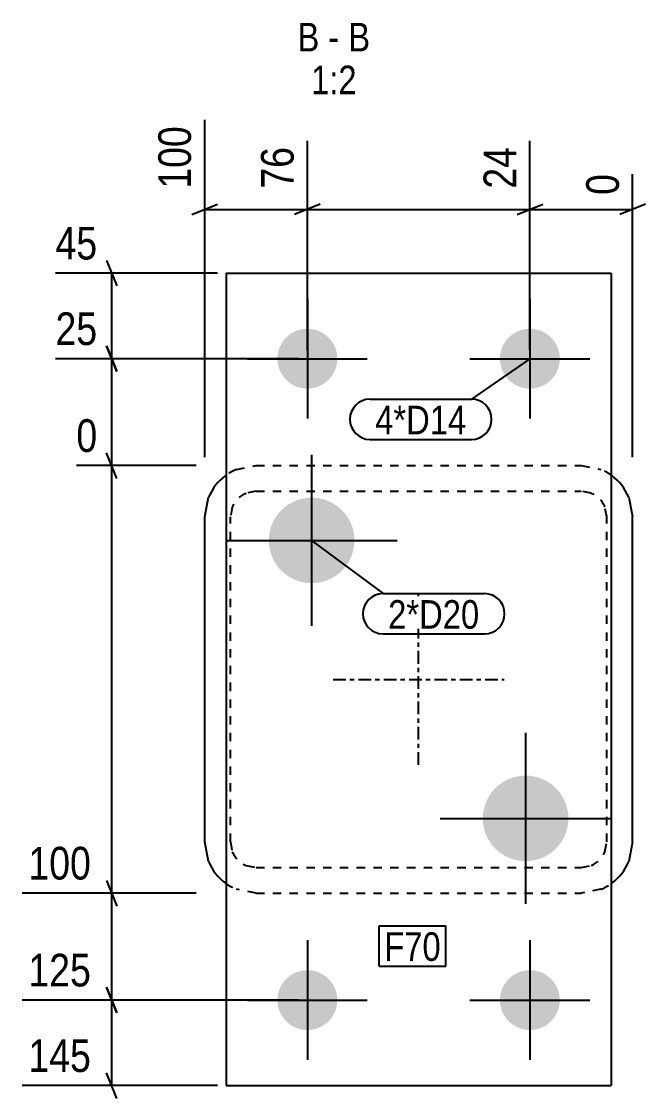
# Model space of a CAD drawing. Header units: millimetres. Extents: x -48 to 32389, y 5 to 915.
# Drawn here: x 23285.7 to 23431.5, y 4.8 to 256.6 of the extents above; entities that cross this region are included whole.
import ezdxf

# ---------------------------------------------------------------- set-up
doc = ezdxf.new("R2010")
doc.units = ezdxf.units.MM
doc.linetypes.add('DXK_LINE_DOT2', pattern=[3.9198, 1.9599, -1.9599])
doc.linetypes.add('DXK_LINE_DOT3', pattern=[5.9187, 2.979, -0.9799, 0.9799, -0.9799])
for name, color, linetype in [('MÅLSÆTNING', 7, 'Continuous'), ('STÅL', 7, 'Continuous'), ('TEKST', 7, 'Continuous')]:
    doc.layers.add(name, color=color, linetype=linetype)
doc.styles.add('Arial Narrow', font='ARIALN.TTF', dxfattribs={"height": 0.2})

msp = doc.modelspace()

# ---------------------------------------------------------------- hatches: boundary and pattern name
at = {"layer": 'STÅL', "linetype": 'Continuous'}
for points in [[(23359.48, 177.8, -1), (23345.48, 177.8, -1)], [(23411.48, 177.8, -1), (23397.48, 177.8, -1)], [(23353.48, 145.3, -1), (23353.48, 125.3, -1)], [(23403.48, 80.3, -1), (23403.48, 60.3, -1)], [(23359.48, 27.8, -1), (23345.48, 27.8, -1)], [(23411.48, 27.8, -1), (23397.48, 27.8, -1)]]:
    msp.add_hatch(color=96, dxfattribs=at).paths.add_polyline_path(points)

# ---------------------------------------------------------------- linework, layer by layer
at = {"layer": 'MÅLSÆTNING', "color": 7, "linetype": 'Continuous'}
for p, q in [((23328.48, 154.8), (23328.48, 233.65)), ((23352.48, 179.8), (23352.48, 228.77)), ((23352.48, 179.8), (23352.48, 228.77)), ((23404.48, 179.8), (23404.48, 228.77)), ((23404.48, 179.8), (23404.48, 228.77)), ((23428.48, 154.8), (23428.48, 220.98)), ((23325.48, 211.51), (23331.48, 213.91)), ((23328.48, 212.71), (23352.48, 212.71)), ((23355.48, 213.91), (23349.48, 211.51)), ((23355.48, 213.91), (23349.48, 211.51)), ((23352.48, 212.71), (23404.48, 212.71)), ((23401.48, 211.51), (23407.48, 213.91)), ((23401.48, 211.51), (23407.48, 213.91)), ((23404.48, 212.71), (23428.48, 212.71)), ((23431.48, 213.91), (23425.48, 211.51)), ((23305.57, 200.8), (23307.97, 194.8)), ((23331.48, 197.8), (23293.62, 197.8)), ((23306.77, 177.8), (23306.77, 197.8)), ((23305.57, 180.8), (23307.97, 174.8)), ((23350.48, 177.8), (23293.62, 177.8)), ((23350.48, 177.8), (23293.62, 177.8)), ((23306.77, 152.8), (23306.77, 177.8)), ((23307.97, 149.8), (23305.57, 155.8)), ((23307.97, 149.8), (23305.57, 155.8)), ((23326.48, 152.8), (23298.5, 152.8)), ((23326.48, 152.8), (23298.5, 152.8)), ((23306.77, 52.8), (23306.77, 152.8)), ((23305.57, 55.8), (23307.97, 49.8)), ((23305.57, 55.8), (23307.97, 49.8)), ((23326.48, 52.8), (23285.83, 52.8)), ((23326.48, 52.8), (23285.83, 52.8)), ((23306.77, 27.8), (23306.77, 52.8)), ((23307.97, 24.8), (23305.57, 30.8)), ((23305.57, 30.8), (23307.97, 24.8)), ((23350.48, 27.8), (23285.83, 27.8)), ((23350.48, 27.8), (23285.83, 27.8)), ((23306.77, 7.8), (23306.77, 27.8)), ((23307.97, 4.8), (23305.57, 10.8)), ((23331.48, 7.8), (23285.83, 7.8))]:
    msp.add_line(p, q, dxfattribs=at)
at = {"layer": 'STÅL', "color": 2, "linetype": 'Continuous'}
for p, q in [((23333.48, 197.8), (23423.48, 197.8)), ((23333.48, 197.8), (23333.48, 7.8)), ((23423.48, 197.8), (23423.48, 7.8)), ((23328.48, 140.8), (23329.4, 145.39)), ((23427.57, 145.39), (23428.48, 140.8)), ((23328.48, 64.8), (23328.48, 140.8)), ((23428.48, 64.8), (23428.48, 140.8)), ((23329.4, 60.21), (23328.48, 64.8)), ((23428.48, 64.8), (23427.57, 60.21)), ((23333.48, 7.8), (23423.48, 7.8))]:
    msp.add_line(p, q, dxfattribs=at)
at = {"layer": 'STÅL', "color": 96, "linetype": 'Continuous'}
for p, q in [((23352.48, 191.8), (23352.48, 163.8)), ((23404.48, 191.8), (23404.48, 163.8)), ((23338.48, 177.8), (23366.48, 177.8)), ((23390.48, 177.8), (23418.48, 177.8)), ((23353.48, 155.3), (23353.48, 115.3)), ((23333.48, 135.3), (23373.48, 135.3)), ((23403.48, 90.3), (23403.48, 50.3)), ((23383.48, 70.3), (23423.48, 70.3)), ((23352.48, 41.8), (23352.48, 13.8)), ((23404.48, 41.8), (23404.48, 13.8)), ((23338.48, 27.8), (23366.48, 27.8)), ((23390.48, 27.8), (23418.48, 27.8))]:
    msp.add_line(p, q, dxfattribs=at)
at = {"layer": 'STÅL', "color": 7, "linetype": 'DXK_LINE_DOT2'}
for p, q in [((23335.89, 151.89), (23340.48, 152.8)), ((23340.48, 152.8), (23416.48, 152.8)), ((23416.48, 152.8), (23421.07, 151.89)), ((23340.48, 146.8), (23338.19, 146.34)), ((23340.48, 146.8), (23416.48, 146.8)), ((23418.78, 146.34), (23416.48, 146.8)), ((23334.94, 143.1), (23334.48, 140.8)), ((23422.48, 140.8), (23422.03, 143.1)), ((23334.48, 64.8), (23334.48, 140.8)), ((23422.48, 64.8), (23422.48, 140.8)), ((23334.48, 64.8), (23334.94, 62.5)), ((23422.03, 62.5), (23422.48, 64.8)), ((23338.19, 59.26), (23340.48, 58.8)), ((23340.48, 58.8), (23416.48, 58.8)), ((23416.48, 58.8), (23418.78, 59.26)), ((23340.48, 52.8), (23335.89, 53.71)), ((23421.07, 53.71), (23416.48, 52.8)), ((23340.48, 52.8), (23416.48, 52.8))]:
    msp.add_line(p, q, dxfattribs=at)
at = {"layer": 'STÅL', "color": 7, "linetype": 'DXK_LINE_DOT3'}
for p, q in [((23378.48, 82.8), (23378.48, 122.8)), ((23358.48, 102.8), (23398.48, 102.8))]:
    msp.add_line(p, q, dxfattribs=at)
at = {"layer": 'STÅL', "color": 7, "linetype": 'DXK_LINE_DOT2'}
for centre, radius, start, end in [((23340.48, 140.8), 12, 112.5, 126.4486), ((23416.48, 140.8), 12, 53.5514, 67.5), ((23340.48, 140.8), 6, 112.5, 157.5), ((23416.48, 140.8), 6, 22.5, 67.5), ((23340.48, 64.8), 6, 202.5, 247.5), ((23416.48, 64.8), 6, 292.5, 337.5), ((23340.48, 64.8), 12, 233.5514, 247.5), ((23416.48, 64.8), 12, 292.5, 306.4486)]:
    msp.add_arc(centre, radius, start, end, dxfattribs=at)
at = {"layer": 'STÅL', "color": 2, "linetype": 'Continuous'}
for centre, start, end in [((23340.48, 140.8), 126.4486, 157.5), ((23416.48, 140.8), 22.5, 53.5514), ((23340.48, 64.8), 202.5, 233.5514), ((23416.48, 64.8), 306.4486, 337.5)]:
    msp.add_arc(centre, 12, start, end, dxfattribs=at)

# ---------------------------------------------------------------- wipeouts: each hides what was drawn before it
at = {"color": 0, "linetype": 'Continuous'}
for points, layer in [([(23326.88, 233.79), (23315.68, 233.79), (23315.68, 215.96), (23326.88, 215.96)], 'MÅLSÆTNING'), ([(23350.88, 228.91), (23339.68, 228.91), (23339.68, 215.96), (23350.88, 215.96)], 'MÅLSÆTNING'), ([(23402.88, 228.91), (23391.68, 228.91), (23391.68, 215.96), (23402.88, 215.96)], 'MÅLSÆTNING'), ([(23303.51, 54.4), (23303.51, 65.6), (23285.69, 65.6), (23285.69, 54.4)], 'MÅLSÆTNING'), ([(23303.51, 29.4), (23303.51, 40.6), (23285.69, 40.6), (23285.69, 29.4)], 'MÅLSÆTNING'), ([(23303.51, 9.4), (23303.51, 20.6), (23285.69, 20.6), (23285.69, 9.4)], 'MÅLSÆTNING'), ([(23355.28, 249.65), (23355.28, 256.65), (23350.17, 256.65), (23350.17, 249.65)], 'TEKST'), ([(23359.93, 249.65), (23359.93, 256.65), (23357.38, 256.65), (23357.38, 249.65)], 'TEKST'), ([(23367.15, 249.65), (23367.15, 256.65), (23362.03, 256.65), (23362.03, 249.65)], 'TEKST'), ([(23363.99, 239.65), (23363.99, 246.65), (23353.33, 246.65), (23353.33, 239.65)], 'TEKST')]:
    msp.add_wipeout(points, dxfattribs=at).dxf.layer = layer
at = {"color": 0}
for points in [[(23389.64, 160.12), (23389.64, 167.12), (23368.32, 167.12), (23368.32, 160.12)], [(23383.65, 36.97), (23383.65, 43.97), (23370.44, 43.97), (23370.44, 36.97)]]:
    msp.add_wipeout(points, dxfattribs=at).dxf.layer = 'TEKST'

# ---------------------------------------------------------------- next in the draw order: texts
at = {"layer": 'MÅLSÆTNING', "color": 3, "linetype": 'Continuous', "style": 'Arial Narrow'}
for s, p in [('100', (23325.28, 217.56)), ('76', (23349.28, 217.56)), ('24', (23401.28, 217.56))]:
    msp.add_text(s, height=7.635, rotation=90.0002, dxfattribs=at).set_placement(p)
for s, p in [('100', (23287.29, 56)), ('125', (23287.29, 31)), ('145', (23287.29, 11))]:
    msp.add_text(s, height=7.635, dxfattribs=at).set_placement(p)
at = {"layer": 'TEKST', "color": 3, "linetype": 'Continuous', "style": 'Arial Narrow'}
for s, height, p in [('B', 6.68, (23350.17, 249.65)), ('B', 6.68, (23362.03, 249.65)), ('-', 6.68, (23357.38, 249.65)), ('1:2', 6.681, (23353.33, 239.65))]:
    msp.add_text(s, height=height, dxfattribs=at).set_placement(p)

# ---------------------------------------------------------------- next in the draw order: wipeouts: each hides what was drawn before it
at = {"color": 0, "linetype": 'Continuous'}
for points in [[(23426.88, 222.58), (23415.68, 222.58), (23415.68, 214.51), (23426.88, 214.51)], [(23304.97, 199.4), (23304.97, 210.6), (23292.02, 210.6), (23292.02, 199.4)], [(23304.97, 179.4), (23304.97, 190.6), (23292.02, 190.6), (23292.02, 179.4)], [(23304.97, 154.4), (23304.97, 165.6), (23296.9, 165.6), (23296.9, 154.4)]]:
    msp.add_wipeout(points, dxfattribs=at).dxf.layer = 'MÅLSÆTNING'
at = {"color": 0}
for points in [[(23389.64, 160.12), (23389.64, 167.12), (23368.32, 167.12), (23368.32, 160.12)], [(23392.68, 114.65), (23392.68, 121.65), (23371.36, 121.65), (23371.36, 114.65)], [(23383.65, 36.97), (23383.65, 43.97), (23370.44, 43.97), (23370.44, 36.97)]]:
    msp.add_wipeout(points, dxfattribs=at).dxf.layer = 'TEKST'

# ---------------------------------------------------------------- next in the draw order: linework, layer by layer
at = {"layer": 'MÅLSÆTNING', "color": 7, "linetype": 'Continuous'}
msp.add_line((23307.97, 174.8), (23305.57, 180.8), dxfattribs=at)
at = {"layer": 'TEKST', "color": 7, "linetype": 'Continuous'}
for p, q in [((23404.48, 177.8), (23390.84, 168.32)), ((23367.12, 168.32), (23390.84, 168.32)), ((23367.12, 158.92), (23390.84, 158.92)), ((23369.24, 45.17), (23384.85, 45.17)), ((23369.24, 35.77), (23369.24, 45.17)), ((23384.85, 35.77), (23384.85, 45.17)), ((23369.24, 35.77), (23384.85, 35.77))]:
    msp.add_line(p, q, dxfattribs=at)
for centre, start, end in [((23367.12, 163.62), 90, 270), ((23390.84, 163.62), 270, 90)]:
    msp.add_arc(centre, 4.7, start, end, dxfattribs=at)

# ---------------------------------------------------------------- next in the draw order: texts
at = {"layer": 'MÅLSÆTNING', "color": 3, "linetype": 'Continuous', "style": 'Arial Narrow'}
msp.add_text('0', height=7.64, rotation=90.0002, dxfattribs=at).set_placement((23425.28, 216.11))
for s, height, p in [('45', 7.635, (23293.62, 201)), ('25', 7.635, (23293.62, 181)), ('0', 7.64, (23298.5, 156))]:
    msp.add_text(s, height=height, dxfattribs=at).set_placement(p)
at = {"layer": 'TEKST', "color": 3, "style": 'Arial Narrow'}
for s, p in [('4*D14', (23368.32, 160.12)), ('F70', (23370.44, 36.97))]:
    msp.add_text(s, height=6.681, dxfattribs=at).set_placement(p)

# ---------------------------------------------------------------- next in the draw order: wipeouts: each hides what was drawn before it
at = {"color": 0}
msp.add_wipeout([(23392.68, 114.65), (23392.68, 121.65), (23371.36, 121.65), (23371.36, 114.65)], dxfattribs=at).dxf.layer = 'TEKST'

# ---------------------------------------------------------------- next in the draw order: linework, layer by layer
at = {"layer": 'TEKST', "color": 7, "linetype": 'Continuous'}
for p, q in [((23353.48, 135.3), (23370.16, 122.85)), ((23370.16, 122.85), (23393.88, 122.85)), ((23370.16, 113.45), (23393.88, 113.45))]:
    msp.add_line(p, q, dxfattribs=at)
for centre, start, end in [((23370.16, 118.15), 90, 270), ((23393.88, 118.15), 270, 90)]:
    msp.add_arc(centre, 4.7, start, end, dxfattribs=at)

# ---------------------------------------------------------------- next in the draw order: texts
at = {"layer": 'TEKST', "color": 3, "style": 'Arial Narrow'}
msp.add_text('2*D20', height=6.681, dxfattribs=at).set_placement((23371.36, 114.65))

doc.saveas('drawing.dxf')
